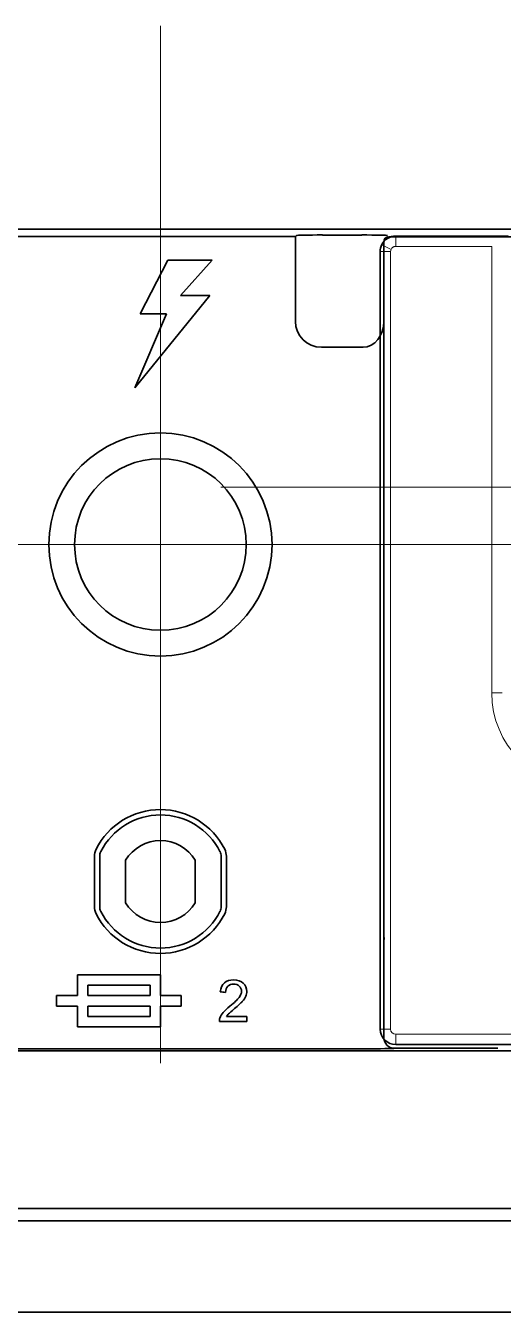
# Model space of a CAD drawing. Extents: x -760 to 4209, y 5795 to 10328.
# Drawn here: x -670.8 to -624.8, y 7999.4 to 8123.4 of the extents above; entities that cross this region are included whole.
import ezdxf

# ---------------------------------------------------------------- set-up
doc = ezdxf.new("R2010")
doc.units = 0
doc.header["$LTSCALE"] = 5
doc.layers.get('0').update_dxf_attribs({"linetype": 'CONTINUOUS', "lineweight": 0})
doc.layers.add('1', color=7, linetype='CONTINUOUS', true_color=0xffffff)
doc.layers.add('ORTHO$15', color=7, linetype='CONTINUOUS', true_color=0xffffff)

msp = doc.modelspace()

# ---------------------------------------------------------------- linework, layer by layer
at = {"color": 1}
for p, q in [((-657.81, 8123.4), (-657.81, 8023.4)), ((-707.81, 8073.4), (-607.81, 8073.4))]:
    msp.add_line(p, q, dxfattribs=at)
at = {"color": 3}
msp.add_line((-651.99, 8078.93), (-551.99, 8078.93), dxfattribs=at)
at = {"layer": '1', "color": 7, "linetype": 'Continuous', "lineweight": 13}
for p, q in [((-636.49, 8102.3), (-635.59, 8101.85)), ((-635.14, 8103.13), (-635.14, 8103.13)), ((-635.14, 8103.13), (-635.14, 8102.13)), ((-635.14, 8103.13), (-635.14, 8102.13)), ((-636.64, 8101.63), (-635.64, 8101.63)), ((-635.64, 8101.63), (-635.64, 8026.7)), ((-625.89, 8102.13), (-635.14, 8102.13)), ((-625.89, 8059.1), (-625.89, 8102.13)), ((-625.89, 8059.1), (-624.89, 8059.1)), ((-636.64, 8026.7), (-635.64, 8026.7)), ((-635.14, 8026.2), (-538.68, 8026.2)), ((-635.14, 8025.2), (-635.14, 8026.2))]:
    msp.add_line(p, q, dxfattribs=at)
at = {"layer": '1', "color": 7, "linetype": 'Continuous', "lineweight": 35}
for p, q in [((-636.19, 8102.71), (-636.2, 8102.69)), ((-624.98, 8103.13), (-635.14, 8103.13)), ((-635.14, 8103.13), (-625.89, 8103.13)), ((-625.89, 8103.13), (-625.63, 8103.13)), ((-636.64, 8026.7), (-636.64, 8101.63)), ((-538.68, 8025.2), (-635.14, 8025.2))]:
    msp.add_line(p, q, dxfattribs=at)
for centre, major_axis, ratio, start_param, end_param in [((-635.14, 8101.63), (1.06, 1.06), 0.999899, 1.892273, 2.356042), ((-635.14, 8101.63), (0, 1.5), 0.999695, 0.000305, 1.107027), ((-625.89, 8103.16), (2, 0), 0.017455, 4.844593, 5.612674), ((-635.14, 8026.7), (-1.06, 1.06), 0.999899, 0.78555, 2.356042)]:
    msp.add_ellipse(centre, major_axis=major_axis, ratio=ratio, start_param=start_param, end_param=end_param, dxfattribs=at)
at = {"layer": '1', "color": 7, "linetype": 'Continuous', "lineweight": 13}
for centre, major_axis, start_param, end_param in [((-635.14, 8101.63), (-0.354, 0.354), 0.321476, 0.785246), ((-616.89, 8059.1), (-6.37, -6.37), 5.497939, 7.068431), ((-635.14, 8026.7), (-0.354, -0.354), 5.497939, 7.068431)]:
    msp.add_ellipse(centre, major_axis=major_axis, ratio=0.999695, start_param=start_param, end_param=end_param, dxfattribs=at)
at = {"layer": '1', "color": 7, "linetype": 'Continuous', "lineweight": 35}
msp.add_rational_spline([(-635.14, 8103.13), (-635.14, 8103.13), (-635.14, 8103.13)], [0.50000001161, 0.49999998839, 0.50000001161], degree=2, dxfattribs=at)
at = {"layer": '1', "color": 7, "linetype": 'Continuous', "lineweight": 13}
msp.add_open_spline([(-635.14, 8102.13), (-635.16, 8102.13), (-635.17, 8102.13), (-635.19, 8102.13), (-635.2, 8102.13), (-635.24, 8102.12), (-635.28, 8102.11), (-635.33, 8102.1), (-635.36, 8102.08), (-635.37, 8102.08), (-635.39, 8102.07), (-635.4, 8102.06), (-635.43, 8102.04), (-635.45, 8102.03), (-635.48, 8102), (-635.5, 8101.98), (-635.54, 8101.93), (-635.57, 8101.9), (-635.59, 8101.85)], degree=3, knots=[0, 0, 0, 0, 0.0625, 0.0625, 0.125, 0.125, 0.25, 0.375, 0.375, 0.4375, 0.4375, 0.5, 0.5, 0.625, 0.625, 0.75, 0.75, 1, 1, 1, 1], dxfattribs=at)
msp.add_open_spline([(-635.14, 8102.13), (-635.14, 8102.13), (-635.14, 8102.13), (-635.14, 8102.13)], degree=3, dxfattribs=at)
at = {"layer": 'ORTHO$15', "color": 7, "linetype": 'Continuous', "lineweight": 35, "extrusion": (0, 1, 0)}
for p, q in [((99.05, 8103.8), (-702.67, 8103.8)), ((-706.07, 8103.1), (-644.8, 8103.1)), ((-644.8, 8103.1), (-644.71, 8103.19)), ((-642.21, 8103.23), (-638.42, 8103.23)), ((-635.8, 8103.07), (-610.73, 8103.07)), ((-644.8, 8094.91), (-644.8, 8102.1)), ((-636.28, 8093.39), (-636.28, 8102.01)), ((-657.11, 8100.81), (-659.76, 8095.64)), ((-652.81, 8100.81), (-657.11, 8100.81)), ((-655.89, 8097.4), (-652.81, 8100.81)), ((-660.29, 8088.51), (-653.05, 8097.4)), ((-653.05, 8097.4), (-655.89, 8097.4)), ((-657.21, 8095.64), (-660.29, 8088.51)), ((-659.76, 8095.64), (-657.21, 8095.64)), ((-636.28, 8094.87), (-636.28, 8025.85)), ((-638.32, 8092.41), (-642.3, 8092.41)), ((-664.16, 8038.49), (-664.16, 8043.35)), ((-663.66, 8043.35), (-663.66, 8038.49)), ((-661.18, 8042.97), (-661.18, 8038.88)), ((-654.45, 8038.88), (-654.45, 8042.97)), ((-651.96, 8038.49), (-651.96, 8043.35)), ((-651.46, 8043.35), (-651.46, 8038.49)), ((-636.28, 8025.85), (-636.28, 8034.51)), ((-657.81, 8031.92), (-665.81, 8031.92)), ((-665.81, 8031.92), (-665.81, 8029.92)), ((-657.81, 8029.92), (-657.81, 8031.92)), ((-664.81, 8030.92), (-664.81, 8029.92)), ((-658.81, 8030.92), (-664.81, 8030.92)), ((-658.81, 8029.92), (-658.81, 8030.92)), ((-665.81, 8029.92), (-667.81, 8029.92)), ((-667.81, 8028.92), (-667.81, 8029.92)), ((-658.81, 8029.92), (-664.81, 8029.92)), ((-655.81, 8029.92), (-657.81, 8029.92)), ((-655.81, 8028.92), (-655.81, 8029.92)), ((-665.81, 8028.92), (-667.81, 8028.92)), ((-665.81, 8028.92), (-665.81, 8026.92)), ((-658.81, 8028.92), (-664.81, 8028.92)), ((-664.81, 8028.92), (-664.81, 8027.92)), ((-664.81, 8027.92), (-658.81, 8027.92)), ((-658.81, 8027.92), (-658.81, 8028.92)), ((-657.81, 8026.92), (-657.81, 8028.92)), ((-655.81, 8028.92), (-657.81, 8028.92)), ((-665.81, 8026.92), (-657.81, 8026.92)), ((-636.28, 8025.85), (-636.28, 8025.85)), ((-712.6, 8024.6), (-536.31, 8024.6)), ((-638.28, 8024.8), (-706.07, 8024.8)), ((-626.3, 8024.85), (-635.28, 8024.85)), ((-635.28, 8024.85), (-635.28, 8024.85)), ((-13.41, 8009.4), (-757.31, 8009.4)), ((-692.66, 8008.2), (-8.93, 8008.2)), ((34.04, 7999.4), (-692.66, 7999.4))]:
    msp.add_line(p, q, dxfattribs=at)
at = {"layer": 'ORTHO$15', "color": 7, "linetype": 'Continuous', "lineweight": 35}
for radius in [10.75, 8.27]:
    msp.add_circle((-657.81, 8073.4), radius, dxfattribs=at)
at = {"layer": 'ORTHO$15', "color": 7, "linetype": 'Continuous', "lineweight": 35, "extrusion": (0, 0, -1)}
for centre, radius, start, end in [((657.81, 8040.92), 6.93, 26.6186, 153.3814), ((662.66, 8043.35), 1.5, 0, 26.6186), ((652.96, 8043.35), 1.5, 153.3814, 180), ((662.66, 8038.49), 1.5, 333.3814, 0), ((657.81, 8040.92), 6.93, 206.6186, 333.3814), ((652.96, 8038.49), 1.5, 180, 206.6186)]:
    msp.add_arc(centre, radius, start, end, dxfattribs=at)
at = {"layer": 'ORTHO$15', "color": 7, "linetype": 'Continuous', "lineweight": 35}
for centre, radius, start, end in [((-657.81, 8040.92), 6.42, 26.6186, 153.3814), ((-657.81, 8040.92), 3.94, 31.4052, 148.5948), ((-662.66, 8043.35), 1, 153.3814, 180), ((-661.16, 8042.97), 0.0157, 148.5948, 180), ((-654.46, 8042.97), 0.0157, 0, 31.4052), ((-652.96, 8043.35), 1, 0, 26.6186), ((-662.66, 8038.49), 1, 180, 206.6186), ((-657.81, 8040.92), 6.42, 206.6186, 333.3814), ((-661.16, 8038.88), 0.0157, 180, 211.4052), ((-657.81, 8040.92), 3.94, 211.4052, 328.5948), ((-654.46, 8038.88), 0.0157, 328.5948, 0), ((-652.96, 8038.49), 1, 333.3814, 0)]:
    msp.add_arc(centre, radius, start, end, dxfattribs=at)
at = {"layer": 'ORTHO$15', "color": 7, "linetype": 'Continuous', "lineweight": 35, "extrusion": (0, 0, -1)}
for centre, major_axis, ratio, start_param, end_param in [((-644.8, 8102.1), (0, 1), 0.008728, 4.712389, 6.265732), ((-642.21, 8103.19), (-2.5, 0), 0.017455, 0.017453, 1.570796), ((-638.42, 8103.19), (-2.5, 0), 0.017455, 1.570796, 3.124139), ((-636.3, 8099.07), (0, 3.5), 0.017455, 0.017453, 0.196548), ((-636.29, 8102.01), (0, 0.5), 0.017455, 0.196548, 1.570796), ((-642.3, 8094.91), (-1.77, -1.77), 0.999695, 5.497939, 7.068431), ((-638.28, 8094.87), (0.1, 2.46), 0.813474, 1.536602, 3.089945), ((-638.32, 8094.91), (-1.77, 1.77), 0.999695, 3.90969, 3.926839), ((-636.26, 8034.51), (0, 1), 0.017455, 4.712389, 6.265732), ((-635.28, 8025.85), (0.707, 0.707), 1, 2.356347, 3.926839), ((-638.28, 8024.85), (-3, 0), 0.017455, 3.159046, 4.712389), ((-626.3, 8024.87), (-1, 0), 0.017455, 3.159046, 4.712389)]:
    msp.add_ellipse(centre, major_axis=major_axis, ratio=ratio, start_param=start_param, end_param=end_param, dxfattribs=at)
at = {"layer": 'ORTHO$15', "color": 7, "linetype": 'Continuous', "lineweight": 35}
for centre, major_axis in [((-635.8, 8102.57), (-0.354, -0.354)), ((-635.28, 8025.85), (0.707, -0.707))]:
    msp.add_ellipse(centre, major_axis=major_axis, ratio=0.999695, start_param=3.927143, end_param=5.497635, dxfattribs=at)
for points in [[(-651.65, 8031.14), (-651.88, 8030.95), (-652.01, 8030.66), (-652.04, 8030.28)], [(-652.04, 8030.28), (-651.87, 8030.27), (-651.7, 8030.25), (-651.54, 8030.23)], [(-651.54, 8030.23), (-651.53, 8030.48), (-651.46, 8030.68), (-651.32, 8030.82)], [(-650.68, 8028.67), (-650.32, 8028.96), (-650.07, 8029.2), (-649.92, 8029.37)], [(-652.08, 8027.76), (-652.12, 8027.66), (-652.14, 8027.54), (-652.13, 8027.42)], [(-651.45, 8027.9), (-651.4, 8027.98), (-651.33, 8028.07), (-651.24, 8028.16)], [(-649.49, 8027.9), (-650.14, 8027.9), (-650.8, 8027.9), (-651.45, 8027.9)], [(-651.24, 8028.16), (-651.16, 8028.25), (-650.97, 8028.42), (-650.68, 8028.67)], [(-649.49, 8027.42), (-649.49, 8027.58), (-649.49, 8027.74), (-649.49, 8027.9)], [(-652.13, 8027.42), (-651.25, 8027.42), (-650.37, 8027.42), (-649.49, 8027.42)]]:
    msp.add_open_spline(points, degree=3, dxfattribs=at)
for points, knots in [([(-649.92, 8029.37), (-649.77, 8029.54), (-649.66, 8029.7), (-649.53, 8030.01), (-649.49, 8030.17), (-649.49, 8030.64), (-649.61, 8030.91), (-650.05, 8031.33), (-650.36, 8031.44), (-651.12, 8031.44), (-651.42, 8031.34), (-651.65, 8031.14)], [0, 0, 0, 0, 0.127463, 0.127463, 0.254927, 0.254927, 0.504171, 0.504171, 0.753415, 0.753415, 1, 1, 1, 1]), ([(-651.32, 8030.82), (-651.18, 8030.96), (-650.99, 8031.03), (-650.53, 8031.03), (-650.35, 8030.97), (-650.21, 8030.83)], [0, 0, 0, 0, 0.515556, 0.515556, 1, 1, 1, 1]), ([(-650.21, 8030.83), (-650.07, 8030.7), (-650, 8030.54), (-650, 8030.15), (-650.08, 8029.96), (-650.23, 8029.75)], [0, 0, 0, 0, 0.513441, 0.513441, 1, 1, 1, 1]), ([(-650.23, 8029.75), (-650.38, 8029.54), (-650.67, 8029.26), (-651.39, 8028.67), (-651.6, 8028.47), (-651.9, 8028.12), (-652.01, 8027.94), (-652.08, 8027.76)], [0, 0, 0, 0, 0.437773, 0.437773, 0.718887, 0.718887, 1, 1, 1, 1])]:
    msp.add_open_spline(points, degree=3, knots=knots, dxfattribs=at)

doc.saveas('drawing.dxf')
